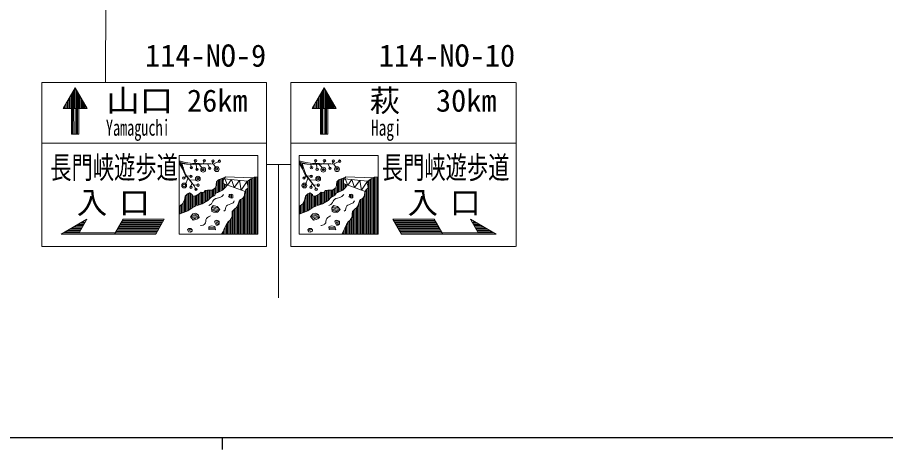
# Model space of a CAD drawing. Units: millimetres, scale not verified. Extents: x 40000 to 680000, y 20000 to 380000.
# Drawn here: x 251126 to 322623, y 204000 to 239606 of the extents above; entities that cross this region are included whole.
import ezdxf
from ezdxf.enums import TextEntityAlignment as Align

# ---------------------------------------------------------------- set-up
doc = ezdxf.new("R2010")
doc.units = ezdxf.units.MM
doc.header["$LTSCALE"] = 1000
doc.layers.add('M-STR-STRC', color=7, linetype='Continuous', lineweight=13)
doc.layers.add('M-TTL-BAND', color=7, linetype='Continuous', lineweight=25)
doc.styles.add('ＭＳ ゴシック', font='')
doc.styles.get('ＭＳ ゴシック').set_extended_font_data('MS Gothic')

msp = doc.modelspace()

# ---------------------------------------------------------------- linework, layer by layer
at = {"layer": 'M-STR-STRC'}
for p, q in [((258436, 265907), (258392, 234237)), ((253141, 220737), (253141, 234237)), ((271641, 234237), (253141, 234237)), ((255884, 233803), (254901, 232099)), ((255884, 233803), (255884, 229975)), ((255884, 233803), (256868, 232099)), ((271641, 220737), (271641, 234237)), ((292141, 234238), (273641, 234237)), ((273641, 220737), (273641, 234237)), ((276384, 233803), (275401, 232100)), ((276384, 233803), (276384, 229976)), ((276384, 233803), (277368, 232100)), ((292211, 220738), (292211, 234238)), ((255551, 232099), (255551, 233226)), ((255637, 232099), (255637, 233374)), ((255723, 232099), (255723, 233523)), ((255808, 232099), (255808, 233671)), ((255996, 233608), (255996, 232125)), ((256080, 232099), (256080, 233464)), ((256151, 232099), (256151, 233340)), ((256231, 232099), (256231, 233202)), ((276051, 232100), (276051, 233227)), ((276137, 232100), (276137, 233375)), ((276223, 232100), (276223, 233524)), ((276308, 232100), (276308, 233672)), ((276496, 233609), (276496, 232125)), ((276580, 232100), (276580, 233465)), ((276651, 232100), (276651, 233341)), ((276731, 232100), (276731, 233202)), ((255154, 232099), (255154, 232538)), ((255251, 232099), (255251, 232706)), ((255357, 232099), (255357, 232889)), ((255457, 232099), (255457, 233062)), ((256311, 232099), (256311, 233063)), ((256394, 232099), (256394, 232919)), ((256466, 232099), (256466, 232796)), ((256543, 232099), (256543, 232662)), ((256620, 232099), (256620, 232528)), ((256700, 232099), (256700, 232390)), ((275654, 232100), (275654, 232539)), ((275751, 232100), (275751, 232707)), ((275857, 232100), (275857, 232890)), ((275957, 232100), (275957, 233063)), ((276811, 232100), (276811, 233064)), ((276894, 232100), (276894, 232920)), ((276966, 232100), (276966, 232796)), ((277043, 232100), (277043, 232663)), ((277120, 232100), (277120, 232529)), ((277200, 232100), (277200, 232391)), ((254901, 232099), (256868, 232099)), ((255048, 232099), (255048, 232355)), ((255584, 232099), (255584, 229975)), ((255668, 232099), (255668, 229975)), ((255762, 232099), (255763, 229975)), ((255994, 232099), (255994, 229975)), ((256078, 232099), (256078, 229975)), ((256184, 232099), (256184, 229975)), ((275401, 232100), (277368, 232100)), ((275548, 232100), (275548, 232355)), ((276084, 232100), (276084, 229976)), ((276168, 232100), (276168, 229976)), ((276262, 232100), (276263, 229976)), ((276494, 232100), (276494, 229976)), ((276578, 232100), (276578, 229976)), ((276684, 232100), (276684, 229976)), ((255584, 229975), (256184, 229975)), ((276084, 229976), (276684, 229976)), ((253141, 229237), (271641, 229237)), ((273641, 229237), (292141, 229238)), ((264441, 228237), (264441, 221737)), ((264441, 228237), (270941, 228237)), ((270941, 228237), (270941, 221737)), ((274341, 228237), (280841, 228238)), ((274341, 228237), (274341, 221737)), ((280841, 228238), (280841, 221738)), ((264441, 227795), (264801, 227177)), ((264441, 227783), (264985, 227657)), ((264441, 227680), (265153, 227515)), ((264441, 227596), (264715, 227125)), ((264672, 227570), (264820, 227117)), ((264672, 227570), (265052, 227522)), ((264985, 227657), (265539, 227582)), ((265052, 227522), (265607, 227485)), ((265397, 227499), (265447, 227228)), ((265539, 227582), (266101, 227559)), ((265607, 227485), (266299, 227513)), ((265710, 227575), (265784, 227705)), ((265853, 227495), (265914, 227089)), ((266058, 227503), (266291, 227266)), ((266101, 227559), (266738, 227544)), ((266299, 227513), (267052, 227530)), ((266451, 227551), (266514, 227798)), ((266738, 227544), (267052, 227530)), ((266821, 227525), (266918, 227272)), ((267052, 227530), (267300, 227515)), ((267173, 227522), (267244, 227763)), ((267245, 227518), (267763, 227758)), ((267274, 227516), (267451, 227265)), ((271641, 227487), (273641, 227487)), ((272641, 227487), (272642, 216508)), ((274341, 227795), (274701, 227177)), ((274341, 227783), (274885, 227657)), ((274341, 227681), (275053, 227515)), ((274341, 227596), (274615, 227125)), ((274572, 227571), (274720, 227118)), ((274572, 227571), (274952, 227522)), ((274885, 227657), (275439, 227582)), ((274952, 227522), (275507, 227485)), ((275297, 227499), (275347, 227228)), ((275439, 227582), (276001, 227560)), ((275507, 227485), (276199, 227514)), ((275610, 227575), (275684, 227706)), ((275753, 227495), (275814, 227090)), ((275958, 227504), (276191, 227266)), ((276001, 227560), (276638, 227545)), ((276199, 227514), (276952, 227530)), ((276351, 227552), (276414, 227799)), ((276638, 227545), (276952, 227530)), ((276721, 227525), (276818, 227273)), ((276952, 227530), (277200, 227515)), ((277073, 227523), (277144, 227763)), ((277145, 227518), (277663, 227758)), ((277174, 227516), (277351, 227266)), ((264715, 227125), (264932, 226638)), ((264820, 227117), (264985, 226660)), ((264985, 226660), (265674, 225732)), ((274615, 227125), (274832, 226638)), ((274720, 227118), (274885, 226661)), ((274885, 226661), (275574, 225732)), ((265018, 226535), (264836, 226365)), ((264932, 226638), (265262, 226241)), ((265155, 226370), (264961, 225802)), ((265072, 226542), (265416, 226515)), ((265262, 226241), (265674, 225732)), ((265340, 226182), (265925, 226234)), ((265489, 225960), (265415, 225616)), ((267494, 225837), (267529, 226060)), ((267529, 226060), (267693, 226236)), ((267581, 226115), (267581, 225170)), ((267681, 226189), (267681, 225217)), ((267693, 226236), (268250, 226455)), ((267781, 226270), (267781, 225261)), ((267881, 226310), (267881, 225305)), ((267981, 226349), (267981, 225349)), ((268081, 226189), (268267, 226482)), ((268081, 226189), (268081, 226389)), ((268081, 226189), (268081, 225922)), ((268152, 226302), (270071, 226109)), ((268440, 225792), (268221, 226295)), ((268267, 226482), (270516, 226379)), ((268771, 226239), (268440, 225792)), ((268986, 225594), (268771, 226239)), ((269416, 226175), (268986, 225594)), ((269567, 225384), (269416, 226175)), ((269567, 225384), (270051, 226111)), ((270086, 226118), (270039, 225930)), ((270039, 225930), (270098, 225754)), ((270368, 226294), (270086, 226118)), ((270141, 226153), (270141, 221737)), ((270241, 226215), (270241, 221737)), ((270341, 226278), (270341, 221737)), ((270614, 226435), (270368, 226294)), ((270441, 226336), (270441, 221737)), ((270541, 226393), (270541, 221737)), ((270941, 226464), (270614, 226435)), ((270641, 226437), (270641, 221737)), ((270741, 226446), (270741, 221737)), ((270841, 226455), (270841, 221737)), ((274918, 226535), (274736, 226366)), ((274832, 226638), (275162, 226241)), ((275055, 226371), (274861, 225803)), ((274972, 226543), (275316, 226515)), ((275162, 226241), (275574, 225732)), ((275240, 226182), (275825, 226235)), ((275389, 225961), (275315, 225616)), ((277394, 225837), (277429, 226060)), ((277429, 226060), (277593, 226236)), ((277481, 226116), (277481, 225171)), ((277581, 226189), (277581, 225217)), ((277593, 226236), (278150, 226456)), ((277681, 226271), (277681, 225261)), ((277781, 226310), (277781, 225305)), ((277881, 226350), (277881, 225350)), ((277981, 226189), (278167, 226482)), ((277981, 226189), (277981, 226389)), ((277981, 226189), (277981, 225923)), ((278052, 226302), (279971, 226109)), ((278340, 225793), (278121, 226295)), ((278167, 226482), (280416, 226379)), ((278671, 226240), (278340, 225793)), ((278886, 225595), (278671, 226240)), ((279316, 226175), (278886, 225595)), ((279467, 225384), (279316, 226175)), ((279467, 225384), (279951, 226111)), ((279986, 226118), (279939, 225931)), ((279939, 225931), (279998, 225755)), ((280268, 226295), (279986, 226118)), ((280041, 226153), (280041, 221738)), ((280141, 226215), (280141, 221738)), ((280241, 226278), (280241, 221738)), ((280514, 226435), (280268, 226295)), ((280341, 226337), (280341, 221738)), ((280441, 226394), (280441, 221738)), ((280841, 226465), (280514, 226435)), ((280541, 226438), (280541, 221738)), ((280641, 226447), (280641, 221738)), ((280741, 226456), (280741, 221738)), ((265606, 225823), (266008, 225785)), ((265664, 225745), (265830, 225443)), ((266472, 225180), (266590, 225356)), ((266581, 225342), (266581, 224383)), ((266590, 225356), (266778, 225379)), ((266681, 225367), (266681, 224443)), ((266778, 225379), (267177, 225379)), ((266781, 225379), (266781, 224503)), ((266881, 225379), (266881, 224597)), ((266981, 225379), (266981, 224707)), ((267081, 225379), (267081, 224817)), ((267177, 225379), (267470, 225590)), ((267181, 225379), (267181, 224856)), ((267281, 225454), (267281, 224914)), ((267381, 225526), (267381, 224971)), ((267470, 225590), (267494, 225837)), ((267481, 225598), (267481, 225120)), ((267623, 225191), (268022, 225367)), ((268022, 225367), (268245, 225590)), ((268081, 225922), (269871, 225273)), ((268081, 225922), (268081, 225426)), ((268181, 225886), (268181, 225512)), ((268245, 225590), (268417, 225800)), ((268281, 225850), (268281, 225634)), ((269875, 225296), (269851, 225156)), ((269945, 225390), (269875, 225296)), ((269941, 225387), (269941, 221737)), ((270121, 225555), (269945, 225390)), ((270041, 225480), (270041, 221737)), ((270098, 225754), (270121, 225555)), ((275506, 225823), (275908, 225786)), ((275564, 225746), (275730, 225444)), ((276372, 225180), (276490, 225356)), ((276481, 225342), (276481, 224383)), ((276490, 225356), (276678, 225379)), ((276581, 225367), (276581, 224443)), ((276678, 225379), (277077, 225379)), ((276681, 225380), (276681, 224503)), ((276781, 225379), (276781, 224597)), ((276881, 225379), (276881, 224707)), ((276981, 225379), (276981, 224817)), ((277077, 225379), (277370, 225591)), ((277081, 225379), (277081, 224857)), ((277181, 225454), (277181, 224914)), ((277281, 225526), (277281, 224971)), ((277370, 225591), (277394, 225837)), ((277381, 225598), (277381, 225121)), ((277523, 225192), (277922, 225368)), ((277922, 225368), (278145, 225591)), ((277981, 225923), (279771, 225274)), ((277981, 225923), (277981, 225426)), ((278081, 225886), (278081, 225512)), ((278145, 225591), (278317, 225801)), ((278181, 225850), (278181, 225634)), ((279775, 225297), (279751, 225156)), ((279845, 225391), (279775, 225297)), ((279841, 225387), (279841, 221738)), ((280021, 225555), (279845, 225391)), ((279941, 225480), (279941, 221738)), ((279998, 225755), (280021, 225555)), ((264723, 224240), (264876, 224546)), ((264876, 224546), (264946, 224874)), ((264881, 224555), (264881, 223568)), ((264946, 224874), (265134, 225062)), ((264981, 224908), (264981, 223607)), ((265081, 225008), (265081, 223647)), ((265134, 225062), (265310, 225144)), ((265181, 225084), (265181, 223692)), ((265281, 225130), (265281, 223759)), ((265310, 225144), (265533, 225015)), ((265381, 225104), (265381, 223826)), ((265481, 225046), (265481, 223897)), ((265533, 225015), (265569, 224898)), ((265569, 224898), (265756, 224886)), ((265581, 224897), (265581, 223948)), ((265681, 224891), (265681, 224000)), ((265756, 224886), (266109, 225074)), ((265781, 224899), (265781, 224052)), ((265881, 224952), (265881, 224159)), ((265981, 225006), (265981, 224159)), ((266081, 225059), (266081, 224159)), ((266109, 225074), (266249, 225203)), ((266181, 225140), (266181, 224190)), ((266249, 225203), (266472, 225180)), ((266281, 225200), (266281, 224221)), ((266343, 224240), (266813, 224522)), ((266381, 225189), (266381, 224263)), ((266481, 225192), (266481, 224323)), ((266813, 224522), (267048, 224780)), ((267048, 224780), (267376, 224968)), ((267220, 224464), (267273, 224544)), ((267273, 224544), (267344, 224606)), ((267344, 224606), (267459, 224686)), ((267376, 224968), (267482, 225121)), ((267459, 224686), (267584, 224713)), ((267482, 225121), (267623, 225191)), ((267584, 224713), (267788, 224775)), ((267788, 224775), (267957, 224864)), ((267957, 224864), (268036, 224926)), ((268036, 224926), (268099, 225014)), ((268515, 224821), (268578, 224866)), ((268723, 224721), (268515, 224821)), ((268569, 225002), (268750, 225047)), ((268578, 224866), (268569, 225002)), ((268659, 224984), (268659, 224752)), ((268859, 224730), (268723, 224721)), ((268750, 225047), (268859, 224984)), ((268759, 224984), (268759, 224724)), ((268859, 224984), (268859, 224730)), ((268942, 224411), (268986, 224500)), ((269495, 224600), (269402, 224466)), ((269441, 224573), (269441, 221737)), ((269659, 224682), (269495, 224600)), ((269541, 224623), (269541, 221737)), ((269641, 224673), (269641, 221737)), ((269793, 224857), (269659, 224682)), ((269741, 224789), (269741, 221737)), ((269851, 225156), (269793, 224857)), ((269841, 225104), (269841, 221737)), ((274623, 224241), (274776, 224546)), ((274776, 224546), (274846, 224875)), ((274781, 224555), (274781, 223568)), ((274846, 224875), (275034, 225062)), ((274881, 224909), (274881, 223608)), ((274981, 225009), (274981, 223647)), ((275034, 225062), (275210, 225145)), ((275081, 225084), (275081, 223693)), ((275181, 225131), (275181, 223759)), ((275210, 225145), (275433, 225015)), ((275281, 225104), (275281, 223826)), ((275381, 225046), (275381, 223897)), ((275433, 225015), (275469, 224898)), ((275469, 224898), (275656, 224886)), ((275481, 224897), (275481, 223949)), ((275581, 224891), (275581, 224000)), ((275656, 224886), (276009, 225074)), ((275681, 224899), (275681, 224052)), ((275781, 224953), (275781, 224159)), ((275881, 225006), (275881, 224159)), ((275981, 225059), (275981, 224159)), ((276009, 225074), (276149, 225203)), ((276081, 225140), (276081, 224190)), ((276149, 225203), (276372, 225180)), ((276181, 225200), (276181, 224221)), ((276243, 224241), (276713, 224523)), ((276281, 225190), (276281, 224263)), ((276381, 225192), (276381, 224323)), ((276713, 224523), (276948, 224781)), ((276948, 224781), (277276, 224969)), ((277120, 224464), (277173, 224544)), ((277173, 224544), (277244, 224606)), ((277244, 224606), (277359, 224686)), ((277276, 224969), (277382, 225121)), ((277359, 224686), (277484, 224713)), ((277382, 225121), (277523, 225192)), ((277484, 224713), (277688, 224775)), ((277688, 224775), (277857, 224864)), ((277857, 224864), (277936, 224926)), ((277936, 224926), (277999, 225015)), ((278415, 224821), (278478, 224867)), ((278623, 224722), (278415, 224821)), ((278469, 225002), (278650, 225048)), ((278478, 224867), (278469, 225002)), ((278559, 224984), (278559, 224753)), ((278759, 224731), (278623, 224722)), ((278650, 225048), (278759, 224984)), ((278659, 224984), (278659, 224724)), ((278759, 224984), (278759, 224731)), ((278842, 224411), (278886, 224500)), ((279395, 224600), (279302, 224467)), ((279341, 224573), (279341, 221738)), ((279559, 224682), (279395, 224600)), ((279441, 224623), (279441, 221738)), ((279541, 224673), (279541, 221738)), ((279693, 224857), (279559, 224682)), ((279641, 224790), (279641, 221738)), ((279751, 225156), (279693, 224857)), ((279741, 225105), (279741, 221738)), ((264441, 224018), (264723, 224240)), ((264481, 224049), (264481, 223411)), ((264581, 224128), (264581, 223450)), ((264681, 224207), (264681, 223489)), ((264781, 224355), (264781, 223529)), ((265158, 223677), (265510, 223912)), ((265510, 223912), (265850, 224088)), ((265850, 224088), (266343, 224240)), ((266882, 224118), (267025, 224180)), ((267025, 224180), (267104, 224260)), ((267104, 224260), (267175, 224358)), ((267118, 223909), (267256, 224103)), ((267145, 223619), (267118, 223909)), ((267175, 224358), (267220, 224464)), ((267180, 223813), (267705, 223676)), ((267205, 223909), (267775, 223761)), ((267231, 224006), (267703, 223883)), ((267256, 224103), (267574, 224020)), ((267574, 224020), (267795, 223785)), ((267795, 223785), (267601, 223550)), ((268241, 223736), (268276, 223869)), ((268276, 223869), (268303, 223985)), ((268303, 223985), (268347, 224082)), ((268347, 224082), (268436, 224136)), ((268436, 224136), (268578, 224198)), ((268578, 224198), (268693, 224233)), ((268693, 224233), (268773, 224269)), ((268773, 224269), (268889, 224340)), ((269039, 223837), (268816, 223626)), ((268889, 224340), (268942, 224411)), ((269227, 223969), (269039, 223837)), ((269041, 223839), (269041, 221737)), ((269141, 223909), (269141, 221737)), ((269279, 224117), (269177, 223943)), ((269402, 224466), (269227, 223969)), ((269241, 223979), (269241, 221737)), ((269341, 224293), (269341, 221737)), ((274341, 224018), (274623, 224241)), ((274381, 224049), (274381, 223411)), ((274481, 224128), (274481, 223451)), ((274581, 224207), (274581, 223490)), ((274681, 224355), (274681, 223529)), ((275058, 223677), (275410, 223912)), ((275410, 223912), (275750, 224088)), ((275750, 224088), (276243, 224241)), ((276782, 224118), (276925, 224180)), ((276925, 224180), (277004, 224260)), ((277004, 224260), (277075, 224358)), ((277018, 223910), (277156, 224103)), ((277045, 223619), (277018, 223910)), ((277075, 224358), (277120, 224464)), ((277080, 223813), (277605, 223676)), ((277105, 223910), (277675, 223761)), ((277131, 224006), (277603, 223883)), ((277156, 224103), (277474, 224020)), ((277474, 224020), (277695, 223785)), ((277695, 223785), (277501, 223550)), ((278141, 223737), (278176, 223870)), ((278176, 223870), (278203, 223985)), ((278203, 223985), (278247, 224083)), ((278247, 224083), (278336, 224136)), ((278336, 224136), (278478, 224198)), ((278478, 224198), (278593, 224234)), ((278593, 224234), (278673, 224269)), ((278673, 224269), (278789, 224340)), ((278939, 223837), (278716, 223626)), ((278789, 224340), (278842, 224411)), ((279127, 223969), (278939, 223837)), ((278941, 223839), (278941, 221738)), ((279041, 223909), (279041, 221738)), ((279179, 224118), (279077, 223943)), ((279302, 224467), (279127, 223969)), ((279141, 223979), (279141, 221738)), ((279241, 224294), (279241, 221738)), ((264441, 223395), (265158, 223677)), ((265371, 223189), (265565, 223424)), ((265606, 222899), (265371, 223189)), ((265382, 223176), (266031, 223329)), ((265452, 223089), (266066, 223234)), ((265460, 223297), (265928, 223407)), ((265565, 223424), (265800, 223480)), ((265656, 223035), (266102, 223140)), ((265800, 223480), (266021, 223355)), ((266104, 223134), (265966, 223009)), ((266021, 223355), (266104, 223134)), ((266785, 223115), (266705, 223044)), ((266865, 223177), (266785, 223115)), ((266962, 223239), (266865, 223177)), ((267042, 223248), (266962, 223239)), ((267270, 223550), (267145, 223619)), ((267146, 223615), (267395, 223550)), ((267155, 223716), (267635, 223591)), ((267601, 223550), (267270, 223550)), ((268125, 223639), (268241, 223736)), ((268804, 223180), (268640, 222910)), ((268741, 223077), (268741, 221737)), ((268816, 223626), (268804, 223438)), ((268804, 223438), (268804, 223180)), ((268841, 223650), (268841, 221737)), ((268941, 223745), (268941, 221737)), ((274341, 223396), (275058, 223677)), ((275271, 223190), (275465, 223425)), ((275506, 222899), (275271, 223190)), ((275282, 223176), (275931, 223329)), ((275352, 223090), (275966, 223234)), ((275360, 223297), (275828, 223407)), ((275465, 223425), (275700, 223480)), ((275556, 223035), (276002, 223140)), ((275700, 223480), (275921, 223355)), ((276004, 223134), (275866, 223010)), ((275921, 223355), (276004, 223134)), ((276685, 223115), (276605, 223044)), ((276765, 223177), (276685, 223115)), ((276862, 223239), (276765, 223177)), ((276942, 223248), (276862, 223239)), ((277170, 223550), (277045, 223619)), ((277046, 223615), (277295, 223550)), ((277055, 223716), (277535, 223591)), ((277501, 223550), (277170, 223550)), ((278025, 223639), (278141, 223737)), ((278704, 223180), (278540, 222910)), ((278641, 223077), (278641, 221738)), ((278716, 223626), (278704, 223438)), ((278704, 223438), (278704, 223180)), ((278741, 223650), (278741, 221738)), ((278841, 223745), (278841, 221738)), ((254729, 221748), (256855, 222976)), ((256550, 222448), (255941, 222448)), ((256608, 222548), (256114, 222548)), ((256855, 222976), (256204, 221848)), ((256666, 222648), (256288, 222648)), ((256724, 222748), (256461, 222748)), ((259124, 221748), (259833, 222976)), ((262880, 222376), (259487, 222376)), ((262938, 222476), (259545, 222476)), ((262996, 222576), (259602, 222576)), ((263054, 222676), (259660, 222676)), ((263111, 222776), (259718, 222776)), ((263169, 222876), (259775, 222876)), ((263227, 222976), (259833, 222976)), ((262518, 221748), (263227, 222976)), ((265803, 223051), (265582, 222996)), ((265827, 222954), (265606, 222899)), ((265966, 223009), (265827, 222954)), ((266270, 222449), (266217, 222449)), ((266421, 222502), (266270, 222449)), ((266510, 222538), (266421, 222502)), ((266554, 222591), (266510, 222538)), ((266625, 222689), (266554, 222591)), ((266634, 222786), (266625, 222689)), ((266643, 222920), (266634, 222786)), ((266705, 223044), (266643, 222920)), ((266883, 222357), (267104, 222440)), ((266896, 222136), (266883, 222357)), ((267104, 222440), (267380, 222385)), ((267366, 222758), (267408, 222869)), ((267498, 222495), (267366, 222758)), ((267380, 222385), (267440, 222104)), ((267408, 222869), (267546, 222896)), ((267587, 222540), (267456, 222803)), ((267615, 222495), (267498, 222495)), ((267677, 222585), (267545, 222848)), ((267546, 222896), (267754, 222813)), ((267754, 222565), (267615, 222495)), ((267754, 222655), (267654, 222853)), ((267754, 222813), (267754, 222565)), ((268334, 222546), (268182, 222229)), ((268475, 222757), (268334, 222546)), ((268341, 222560), (268341, 221737)), ((268441, 222706), (268441, 221737)), ((268640, 222910), (268475, 222757)), ((268541, 222818), (268541, 221737)), ((268641, 222911), (268641, 221737)), ((275703, 223052), (275482, 222996)), ((275727, 222955), (275506, 222899)), ((275866, 223010), (275727, 222955)), ((276170, 222449), (276117, 222449)), ((276321, 222503), (276170, 222449)), ((276410, 222538), (276321, 222503)), ((276454, 222592), (276410, 222538)), ((276525, 222689), (276454, 222592)), ((276534, 222787), (276525, 222689)), ((276543, 222920), (276534, 222787)), ((276605, 223044), (276543, 222920)), ((276783, 222357), (277004, 222440)), ((276796, 222136), (276783, 222357)), ((277004, 222440), (277280, 222385)), ((277266, 222758), (277308, 222869)), ((277398, 222496), (277266, 222758)), ((277280, 222385), (277340, 222104)), ((277308, 222869), (277446, 222897)), ((277487, 222540), (277356, 222803)), ((277515, 222496), (277398, 222496)), ((277577, 222585), (277445, 222848)), ((277446, 222897), (277654, 222814)), ((277654, 222565), (277515, 222496)), ((277654, 222655), (277554, 222853)), ((277654, 222814), (277654, 222565)), ((278234, 222546), (278082, 222229)), ((278375, 222757), (278234, 222546)), ((278241, 222561), (278241, 221738)), ((278341, 222707), (278341, 221738)), ((278540, 222910), (278375, 222757)), ((278441, 222819), (278441, 221738)), ((278541, 222912), (278541, 221738)), ((282763, 221749), (282054, 222977)), ((282054, 222977), (285448, 222977)), ((282112, 222877), (285505, 222877)), ((282170, 222777), (285563, 222777)), ((282227, 222677), (285621, 222677)), ((282285, 222577), (285679, 222577)), ((282343, 222477), (285736, 222477)), ((282400, 222377), (285794, 222377)), ((286156, 221749), (285448, 222977)), ((290552, 221749), (288426, 222977)), ((288426, 222977), (289077, 221849)), ((288557, 222749), (288820, 222749)), ((288615, 222649), (288993, 222649)), ((288673, 222549), (289167, 222549)), ((288730, 222449), (289340, 222449)), ((262518, 221748), (254729, 221748)), ((262576, 221848), (254902, 221848)), ((256262, 221948), (255075, 221948)), ((256319, 222048), (255248, 222048)), ((256377, 222148), (255422, 222148)), ((256435, 222248), (255595, 222248)), ((256493, 222348), (255768, 222348)), ((262650, 221976), (259256, 221976)), ((262707, 222076), (259314, 222076)), ((262765, 222176), (259371, 222176)), ((262823, 222276), (259429, 222276)), ((264441, 221737), (270941, 221737)), ((265148, 222097), (265248, 222223)), ((265212, 221952), (265148, 222097)), ((265375, 221907), (265212, 221952)), ((265401, 222003), (265238, 222048)), ((265248, 222223), (265411, 222223)), ((265428, 222099), (265265, 222145)), ((265519, 221988), (265375, 221907)), ((265411, 222223), (265519, 222115)), ((265519, 222115), (265519, 221988)), ((267440, 222104), (266896, 222136)), ((267419, 222205), (266902, 222236)), ((267397, 222307), (266908, 222335)), ((268088, 221994), (267948, 221737)), ((268041, 221878), (268041, 221737)), ((268182, 222229), (268088, 221994)), ((268141, 222128), (268141, 221737)), ((268241, 222353), (268241, 221737)), ((274341, 221737), (280841, 221738)), ((275048, 222097), (275148, 222224)), ((275112, 221952), (275048, 222097)), ((275275, 221907), (275112, 221952)), ((275301, 222003), (275138, 222049)), ((275148, 222224), (275311, 222224)), ((275328, 222100), (275165, 222145)), ((275419, 221989), (275275, 221907)), ((275311, 222224), (275419, 222115)), ((275419, 222115), (275419, 221989)), ((277340, 222104), (276796, 222136)), ((277319, 222206), (276802, 222236)), ((277297, 222307), (276808, 222336)), ((277988, 221994), (277848, 221738)), ((277941, 221878), (277941, 221738)), ((278082, 222229), (277988, 221994)), ((278041, 222128), (278041, 221738)), ((278141, 222353), (278141, 221738)), ((282458, 222277), (285852, 222277)), ((282516, 222177), (285910, 222177)), ((282574, 222077), (285967, 222077)), ((282631, 221977), (286025, 221977)), ((282705, 221849), (290379, 221849)), ((282763, 221749), (290552, 221749)), ((288788, 222349), (289513, 222349)), ((288846, 222249), (289686, 222249)), ((288904, 222149), (289859, 222149)), ((288961, 222049), (290033, 222049)), ((289019, 221949), (290206, 221949)), ((253141, 220737), (271641, 220737)), ((273641, 220737), (292141, 220738))]:
    msp.add_line(p, q, dxfattribs=at)
for centre, radius in [((265797, 227805), 100), ((265797, 227805), 10), ((266514, 227798), 100), ((266514, 227798), 10), ((267244, 227763), 100), ((267244, 227763), 10), ((267763, 227758), 100), ((267763, 227758), 10), ((275697, 227805), 100), ((275697, 227805), 10), ((276414, 227799), 100), ((276414, 227799), 10), ((277144, 227763), 100), ((277144, 227763), 10), ((277663, 227758), 100), ((277663, 227758), 10), ((265447, 227228), 100), ((265447, 227228), 10), ((265914, 227089), 100), ((265914, 227089), 10), ((266422, 227058), 200), ((266422, 227058), 100), ((266422, 227058), 10), ((266968, 227169), 100), ((266968, 227169), 10), ((267545, 227106), 200), ((267545, 227106), 100), ((267545, 227106), 10), ((275347, 227228), 100), ((275347, 227228), 10), ((275814, 227090), 100), ((275814, 227090), 10), ((276322, 227058), 200), ((276322, 227058), 100), ((276322, 227058), 10), ((276868, 227169), 100), ((276868, 227169), 10), ((277445, 227106), 200), ((277445, 227106), 100), ((277445, 227106), 10), ((264861, 225755), 200), ((264836, 226365), 100), ((264836, 226365), 10), ((265416, 226515), 100), ((265416, 226515), 10), ((265992, 226314), 200), ((265992, 226314), 100), ((265992, 226314), 10), ((274761, 225755), 200), ((274736, 226366), 100), ((274736, 226366), 10), ((275316, 226515), 100), ((275316, 226515), 10), ((275892, 226314), 200), ((275892, 226314), 100), ((275892, 226314), 10), ((264861, 225755), 100), ((264861, 225755), 10), ((265415, 225616), 100), ((265415, 225616), 10), ((265830, 225443), 100), ((265830, 225443), 10), ((266008, 225785), 100), ((266008, 225785), 10), ((274761, 225755), 100), ((274761, 225755), 10), ((275315, 225616), 100), ((275315, 225616), 10), ((275730, 225444), 100), ((275730, 225444), 10), ((275908, 225786), 100), ((275908, 225786), 10)]:
    msp.add_circle(centre, radius, dxfattribs=at)
at = {"layer": 'M-TTL-BAND'}
for p, q in [((40000, 205000), (579000, 205000)), ((268000, 205000), (268000, 204000))]:
    msp.add_line(p, q, dxfattribs=at)

# ---------------------------------------------------------------- texts
at = {"layer": 'M-STR-STRC', "style": 'ＭＳ ゴシック'}
for s, p in [('114-NO-9', (261641, 234992)), ('114-NO-10', (280891, 234993)), ('萩', (280140, 231287)), ('26km', (265095, 231286)), ('30km', (285595, 231287))]:
    msp.add_text(s, height=1833, rotation=0.002, dxfattribs=at).set_placement(p, align=Align.BOTTOM_LEFT)
for s, height, width, p in [('山口', 1833, 1.1, (258450, 231286)), ('Yamaguchi', 1320, 0.65, (258419, 229464)), ('Hagi', 1320, 0.7, (280251, 229464)), ('長門峡遊歩道', 1833, 0.7, (253840, 225773)), ('長門峡遊歩道', 1833, 0.7, (281141, 225774))]:
    msp.add_text(s, height=height, rotation=0.002, dxfattribs=dict(at, width=width)).set_placement(p, align=Align.BOTTOM_LEFT)
at = {"layer": 'M-STR-STRC', "char_height": 1833, "attachment_point": 7, "rotation": 0.002, "style": 'ＭＳ ゴシック'}
for insert in [(256020, 223243), (283261, 223244)]:
    msp.add_mtext('\\T1.4;入口', dxfattribs=dict(at, insert=insert))

doc.saveas('drawing.dxf')
